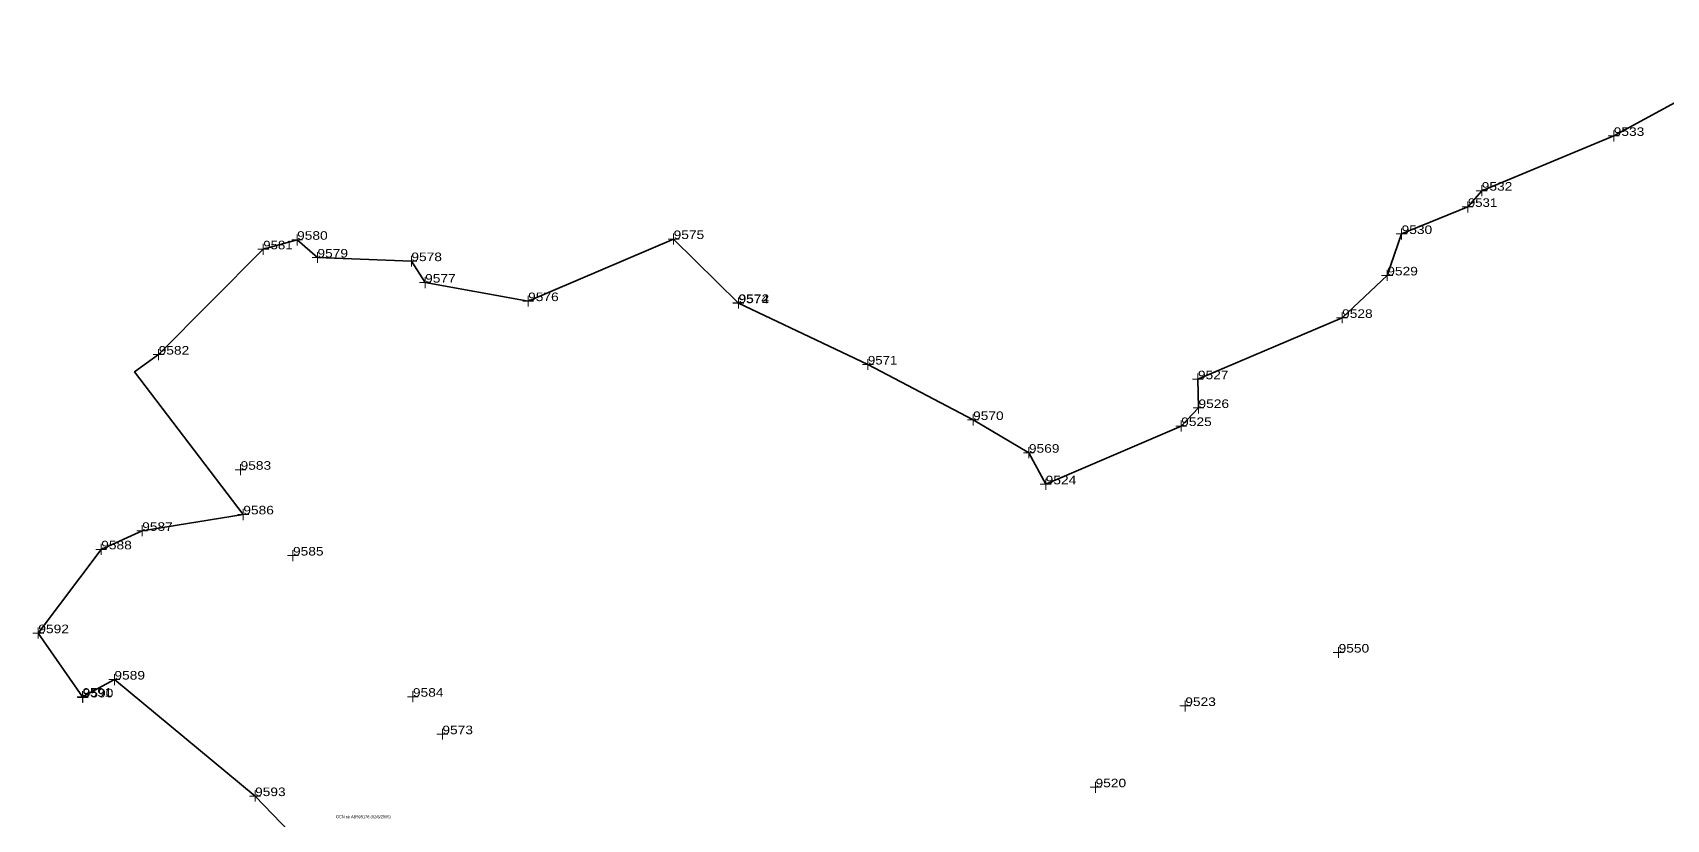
# Model space of a CAD drawing. Header units: metres. Extents: x 547847 to 551052, y 1837827 to 1840761.
# Drawn here: x 548402.7 to 548688.7, y 1840232.2 to 1840369.9 of the extents above; entities that cross this region are included whole.
import ezdxf
from ezdxf.enums import TextEntityAlignment as Align

# ---------------------------------------------------------------- set-up
doc = ezdxf.new("R2010")
doc.units = ezdxf.units.M
doc.header["$LTSCALE"] = 0.6
doc.layers.add('16', color=7, linetype='Continuous')
doc.layers.add('5', color=7, linetype='Continuous')
doc.layers.add('4', color=7, linetype='Continuous', lineweight=13)
doc.layers.add('52', color=7, linetype='Continuous', lineweight=35)

msp = doc.modelspace()

# ---------------------------------------------------------------- linework, layer by layer
at = {"layer": '4'}
for p, q in [((548679.51, 1840350.89), (548679.51, 1840352.8)), ((548680.46, 1840351.84), (548678.56, 1840351.84)), ((548657.36, 1840342.26), (548655.46, 1840342.26)), ((548656.41, 1840341.28), (548656.41, 1840343.21)), ((548654.93, 1840339.42), (548653, 1840339.42)), ((548653.98, 1840338.44), (548653.98, 1840340.37)), ((548642.38, 1840333.73), (548642.38, 1840335.63)), ((548443.11, 1840331.02), (548443.11, 1840332.95)), ((548449.99, 1840333.67), (548448.08, 1840333.67)), ((548449.03, 1840332.68), (548449.03, 1840334.62)), ((548515.89, 1840333.8), (548513.99, 1840333.8)), ((548514.94, 1840332.85), (548514.94, 1840334.75)), ((548643.36, 1840334.68), (548641.43, 1840334.68)), ((548444.06, 1840332), (548442.16, 1840332)), ((548453.54, 1840330.56), (548451.64, 1840330.56)), ((548452.59, 1840329.61), (548452.59, 1840331.51)), ((548469.98, 1840329.93), (548468.04, 1840329.93)), ((548469.03, 1840328.98), (548469.03, 1840330.88)), ((548471.44, 1840325.18), (548471.44, 1840327.12)), ((548640.82, 1840327.43), (548638.88, 1840327.43)), ((548639.87, 1840326.48), (548639.87, 1840328.38)), ((548472.39, 1840326.17), (548470.46, 1840326.17)), ((548489.47, 1840321.98), (548489.47, 1840323.88)), ((548526.27, 1840321.62), (548526.27, 1840323.56)), ((548526.31, 1840321.67), (548526.31, 1840323.58)), ((548490.42, 1840322.93), (548488.52, 1840322.93)), ((548527.26, 1840322.62), (548525.32, 1840322.62)), ((548527.22, 1840322.57), (548525.32, 1840322.57)), ((548631.96, 1840319.05), (548631.96, 1840320.95)), ((548632.91, 1840320), (548631.01, 1840320)), ((548425.78, 1840313.57), (548423.84, 1840313.57)), ((548424.79, 1840312.62), (548424.79, 1840314.52)), ((548548.96, 1840310.89), (548548.96, 1840312.79)), ((548549.91, 1840311.84), (548548.01, 1840311.84)), ((548607.67, 1840309.26), (548605.77, 1840309.26)), ((548606.72, 1840308.31), (548606.72, 1840310.24)), ((548607.77, 1840304.23), (548605.87, 1840304.23)), ((548606.82, 1840303.28), (548606.82, 1840305.18)), ((548568.31, 1840302.13), (548566.41, 1840302.13)), ((548567.36, 1840301.18), (548567.36, 1840303.08)), ((548604.74, 1840301.07), (548602.84, 1840301.07)), ((548603.79, 1840300.12), (548603.79, 1840302.02)), ((548578.08, 1840296.4), (548576.18, 1840296.4)), ((548577.13, 1840295.45), (548577.13, 1840297.35)), ((548440.08, 1840293.42), (548438.18, 1840293.42)), ((548439.13, 1840292.47), (548439.13, 1840294.37)), ((548581.02, 1840290.87), (548579.12, 1840290.87)), ((548580.07, 1840289.92), (548580.07, 1840291.83)), ((548439.61, 1840284.62), (548439.61, 1840286.56)), ((548421.91, 1840281.78), (548421.91, 1840283.72)), ((548440.56, 1840285.61), (548438.66, 1840285.61)), ((548422.86, 1840282.73), (548420.96, 1840282.73)), ((548415.69, 1840279.49), (548413.79, 1840279.49)), ((548414.74, 1840278.54), (548414.74, 1840280.44)), ((548449.26, 1840278.41), (548447.36, 1840278.41)), ((548448.31, 1840277.42), (548448.31, 1840279.36)), ((548404.68, 1840264.82), (548402.74, 1840264.82)), ((548403.73, 1840263.87), (548403.73, 1840265.8)), ((548632.34, 1840261.43), (548630.4, 1840261.43)), ((548631.35, 1840260.48), (548631.35, 1840262.38)), ((548418, 1840256.7), (548416.1, 1840256.7)), ((548417.05, 1840255.72), (548417.05, 1840257.65)), ((548412.46, 1840253.7), (548410.53, 1840253.7)), ((548412.46, 1840253.58), (548410.56, 1840253.58)), ((548411.48, 1840252.72), (548411.48, 1840254.65)), ((548411.51, 1840252.63), (548411.51, 1840254.53)), ((548470.25, 1840253.7), (548468.35, 1840253.7)), ((548469.3, 1840252.75), (548469.3, 1840254.65)), ((548605.5, 1840252.08), (548603.56, 1840252.08)), ((548604.51, 1840251.13), (548604.51, 1840253.03)), ((548475.41, 1840247.14), (548473.51, 1840247.14)), ((548474.46, 1840246.19), (548474.46, 1840248.09)), ((548589.78, 1840237.85), (548587.85, 1840237.85)), ((548588.8, 1840236.9), (548588.8, 1840238.8)), ((548442.62, 1840236.31), (548440.72, 1840236.31)), ((548441.67, 1840235.36), (548441.67, 1840237.26))]:
    msp.add_line(p, q, dxfattribs=at)
at = {"layer": '52'}
for points in [[(548580.07, 1840290.87), (548603.79, 1840301.07), (548606.82, 1840304.23), (548606.72, 1840309.26), (548631.96, 1840320), (548639.87, 1840327.43), (548642.38, 1840334.68), (548653.98, 1840339.42), (548656.41, 1840342.26), (548679.51, 1840351.84), (548695.65, 1840360.59), (548703.7, 1840367.42), (548706.39, 1840369.91)], [(548424.79, 1840313.57), (548443.11, 1840332), (548449.03, 1840333.67), (548452.59, 1840330.56), (548469.03, 1840329.93), (548471.44, 1840326.17), (548489.47, 1840322.93), (548514.94, 1840333.8), (548526.27, 1840322.57), (548548.96, 1840311.84), (548567.36, 1840302.13), (548577.13, 1840296.4), (548580.07, 1840290.87)], [(548479.5, 1840195.41), (548476.81, 1840199.81), (548441.67, 1840236.31), (548417.05, 1840256.7), (548411.48, 1840253.7), (548403.73, 1840264.82), (548414.74, 1840279.49), (548421.91, 1840282.73), (548439.61, 1840285.61), (548420.58, 1840310.57), (548424.79, 1840313.57)]]:
    msp.add_lwpolyline(points, dxfattribs=at)

# ---------------------------------------------------------------- texts
at = {"layer": '16'}
msp.add_text('GCN sè AB595176 (02/6/2005)', height=0.5, dxfattribs=at).set_placement((548460.62, 1840232.44), align=Align.CENTER)
at = {"layer": '5'}
for s, width, p in [('9533', 1.2, (548679.51, 1840351.84)), ('9532', 1.2, (548656.41, 1840342.26)), ('9531', 1.15, (548653.98, 1840339.42)), ('9580', 1.2, (548449.03, 1840333.67)), ('9575', 1.2, (548514.94, 1840333.8)), ('9530', 1.2, (548642.38, 1840334.68)), ('9581', 1.15, (548443.11, 1840332)), ('9579', 1.2, (548452.59, 1840330.56)), ('9578', 1.2, (548469.03, 1840329.93)), ('9577', 1.2, (548471.44, 1840326.17)), ('9529', 1.2, (548639.87, 1840327.43)), ('9576', 1.2, (548489.47, 1840322.93)), ('9574', 1.2, (548526.27, 1840322.57)), ('9572', 1.2, (548526.31, 1840322.62)), ('9528', 1.2, (548631.96, 1840320)), ('9582', 1.2, (548424.79, 1840313.57)), ('9571', 1.15, (548548.96, 1840311.84)), ('9527', 1.2, (548606.72, 1840309.26)), ('9570', 1.2, (548567.36, 1840302.13)), ('9526', 1.2, (548606.82, 1840304.23)), ('9525', 1.2, (548603.79, 1840301.07)), ('9569', 1.2, (548577.13, 1840296.4)), ('9583', 1.2, (548439.13, 1840293.42)), ('9524', 1.2, (548580.07, 1840290.87)), ('9586', 1.2, (548439.61, 1840285.61)), ('9587', 1.2, (548421.91, 1840282.73)), ('9588', 1.2, (548414.74, 1840279.49)), ('9585', 1.2, (548448.31, 1840278.41)), ('9592', 1.2, (548403.73, 1840264.82)), ('9550', 1.2, (548631.35, 1840261.43)), ('9589', 1.2, (548417.05, 1840256.7)), ('9591', 1.15, (548411.48, 1840253.7)), ('9590', 1.2, (548411.51, 1840253.58)), ('9584', 1.2, (548469.3, 1840253.7)), ('9523', 1.2, (548604.51, 1840252.08)), ('9573', 1.2, (548474.46, 1840247.14)), ('9593', 1.2, (548441.67, 1840236.31)), ('9520', 1.2, (548588.8, 1840237.85))]:
    msp.add_text(s, height=1.5, dxfattribs=dict(at, width=width)).set_placement(p)

doc.saveas('drawing.dxf')
